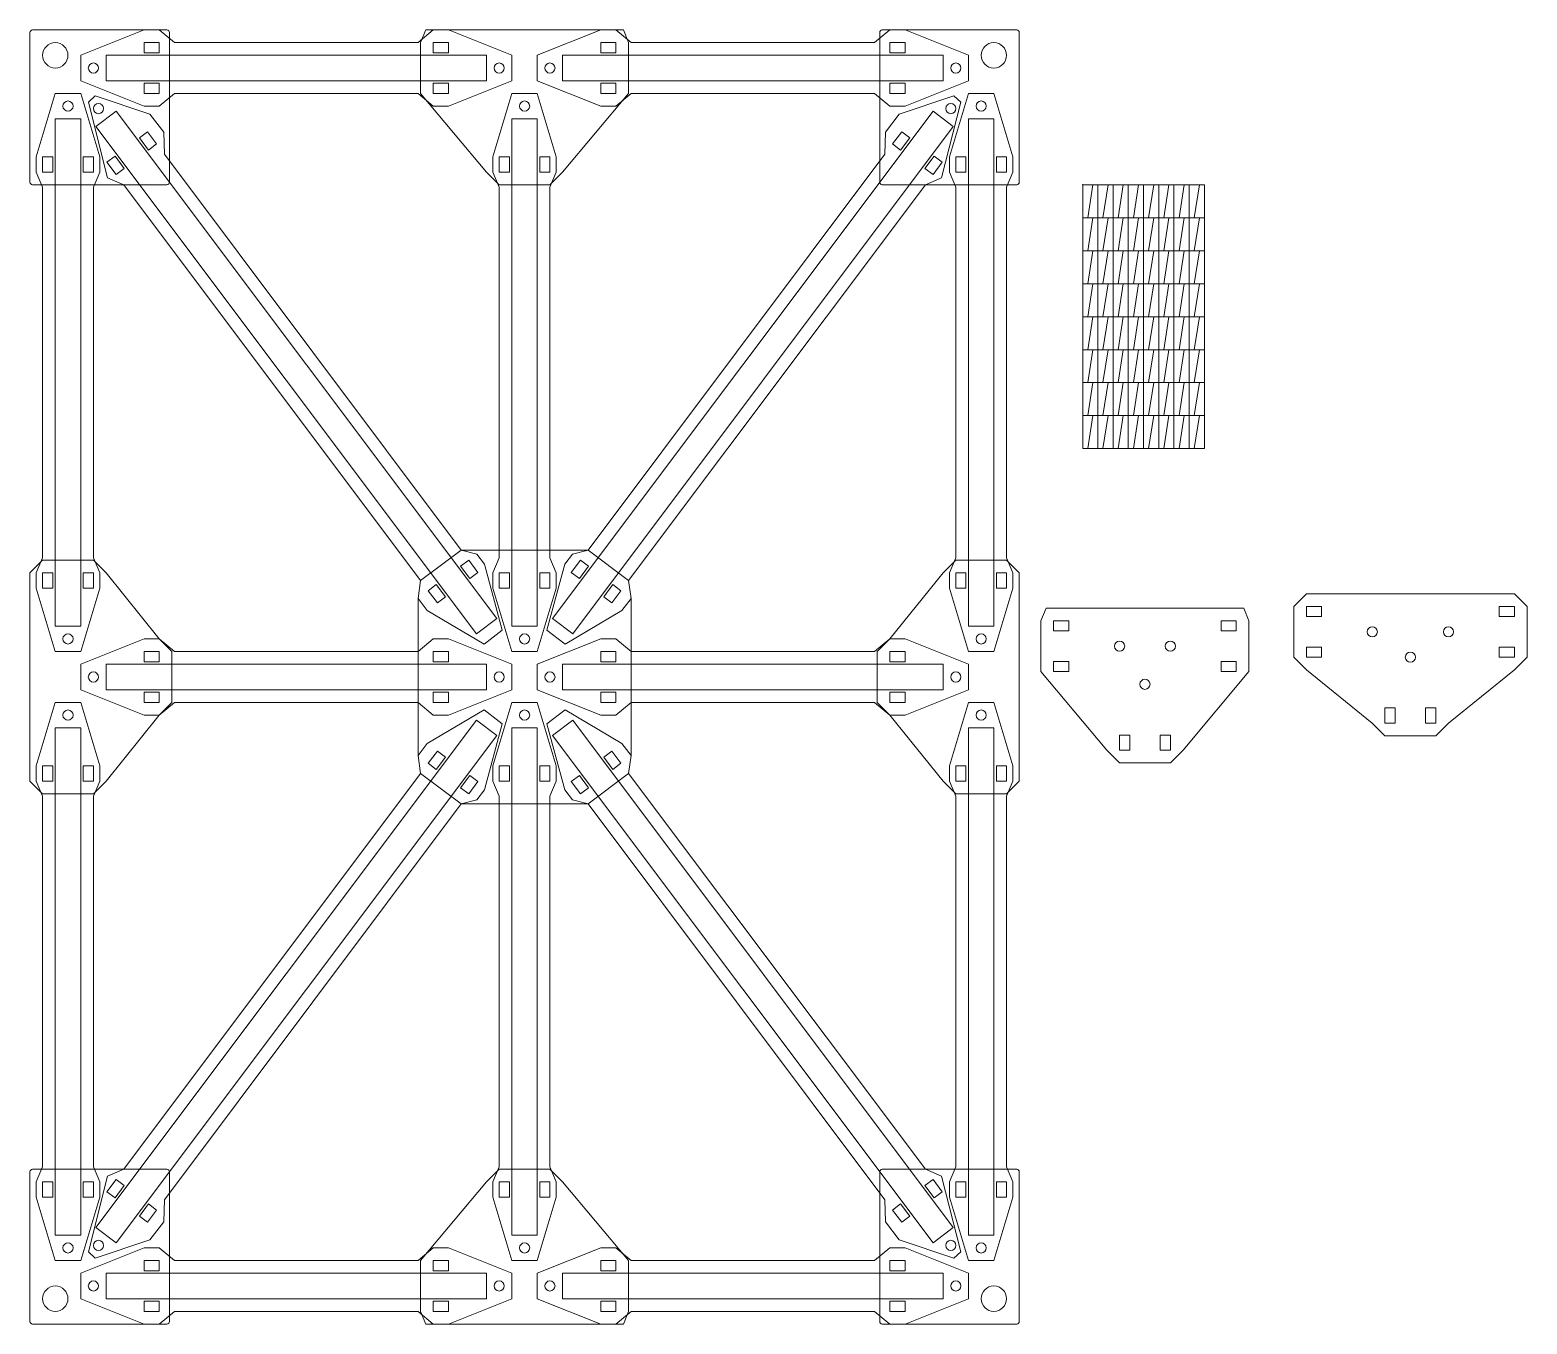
# Model space of a CAD drawing. Header units: millimetres. Extents: x 385 to 975, y -15 to 495.
import ezdxf

# ---------------------------------------------------------------- set-up
doc = ezdxf.new("R2010")
doc.units = ezdxf.units.MM
doc.layers.get('0').update_dxf_attribs({"linetype": 'CONTINUOUS', "lineweight": 0})
for name, color, linetype, lineweight in [('corner bits', 6, 'CONTINUOUS', 0), ('corners', 3, 'CONTINUOUS', 0), ('strips', 2, 'CONTINUOUS', 0), ('wedges', 1, 'CONTINUOUS', 0)]:
    doc.layers.add(name, color=color, linetype=linetype, lineweight=lineweight)

# ---------------------------------------------------------------- blocks, each defined once
blk = doc.blocks.new('vert 200')
for p, q in [((-5, 200), (-5, 0)), ((-5, 200), (5, 200)), ((5, 0), (5, 200)), ((-5, 0), (5, 0))]:
    blk.add_line(p, q)
at = {"layer": 'strips'}
for p, q in [((-12.5, 185), (-5, 210)), ((-5, 210), (5, 210)), ((12.5, 185), (5, 210)), ((-12.5, 185), (-12.5, 179)), ((-10, 185), (-6, 185)), ((-10, 185), (-10, 179)), ((-6, 179), (-6, 185)), ((6, 185), (10, 185)), ((6, 185), (6, 179)), ((10, 185), (10, 179)), ((12.5, 185), (12.5, 179)), ((-10, 173), (-12.5, 179)), ((-10, 179), (-6, 179)), ((6, 179), (10, 179)), ((12.5, 179), (10, 173)), ((-10, 173), (-10, 164)), ((10, 164), (10, 173)), ((-10, 36), (-10, 164)), ((10, 164), (10, 36)), ((-10, 27), (-10, 36)), ((10, 36), (10, 27)), ((-12.5, 21), (-10, 27)), ((10, 27), (12.5, 21)), ((-12.5, 15), (-12.5, 21)), ((-10, 21), (-6, 21)), ((-10, 15), (-10, 21)), ((-6, 21), (-6, 15)), ((6, 21), (10, 21)), ((6, 15), (6, 21)), ((10, 15), (10, 21)), ((12.5, 15), (12.5, 21)), ((-5, -10), (-12.5, 15)), ((-10, 15), (-6, 15)), ((12.5, 15), (5, -10)), ((6, 15), (10, 15)), ((-5, -10), (5, -10))]:
    blk.add_line(p, q, dxfattribs=at)
for centre in [(0, 205), (0, -5)]:
    blk.add_circle(centre, 2, dxfattribs=at)
blk = doc.blocks.new('horiz 150')
for p, q in [((0, 5), (150, 5)), ((0, -5), (0, 5)), ((150, 5), (150, -5)), ((150, -5), (0, -5))]:
    blk.add_line(p, q)
at = {"layer": 'strips'}
for p, q in [((15, 15), (-10, 5)), ((15, 15), (21, 15)), ((21, 15), (27, 10)), ((129, 15), (123, 10)), ((135, 15), (129, 15)), ((135, 15), (160, 5)), ((15, 6), (15, 10)), ((15, 10), (21, 10)), ((15, 6), (21, 6)), ((21, 6), (21, 10)), ((27, 10), (123, 10)), ((129, 6), (129, 10)), ((135, 10), (129, 10)), ((135, 6), (129, 6)), ((135, 6), (135, 10)), ((-10, -5), (-10, 5)), ((160, -5), (160, 5)), ((-10, -5), (15, -15)), ((160, -5), (135, -15)), ((15, -10), (15, -6)), ((21, -6), (15, -6)), ((15, -10), (21, -10)), ((21, -10), (21, -6)), ((27, -10), (21, -15)), ((123, -10), (27, -10)), ((123, -10), (129, -15)), ((129, -10), (129, -6)), ((129, -6), (135, -6)), ((135, -10), (129, -10)), ((135, -10), (135, -6)), ((15, -15), (21, -15)), ((135, -15), (129, -15))]:
    blk.add_line(p, q, dxfattribs=at)
for centre in [(-5, 0), (155, 0)]:
    blk.add_circle(centre, 2, dxfattribs=at)
blk = doc.blocks.new('diag a')
for p, q in [((146, 203), (-4, 3)), ((146, 203), (154, 197)), ((4, -3), (154, 197)), ((-4, 3), (4, -3))]:
    blk.add_line(p, q)
at = {"layer": 'strips'}
for p, q in [((132.69, 201.87), (154.24, 209)), ((156.97, 206.57), (149.39, 176.72)), ((154.24, 209), (156.97, 206.57)), ((127.27, 194.69), (132.69, 201.87)), ((133.67, 194.87), (130.06, 190.08)), ((133.67, 194.87), (136.87, 192.47)), ((127, 186), (127.27, 194.69)), ((130.06, 190.08), (133.25, 187.67)), ((133.25, 187.67), (136.87, 192.47)), ((127, 186), (10, 30)), ((146.45, 185.24), (142.84, 180.45)), ((146.45, 185.24), (149.64, 182.84)), ((142.84, 180.45), (146.03, 178.04)), ((146.03, 178.04), (149.64, 182.84)), ((26, 18), (143, 174)), ((143, 174), (149.39, 176.72)), ((10, 30), (3.83, 28.44)), ((0.82, 24.45), (-6.2, -1.6)), ((0.82, 24.45), (3.83, 28.44)), ((3.42, 21.24), (7.03, 26.04)), ((10.22, 23.63), (6.61, 18.84)), ((10.22, 23.63), (7.03, 26.04)), ((6.61, 18.84), (3.42, 21.24)), ((26.99, 10.99), (26, 18)), ((16.19, 11.62), (19.81, 16.41)), ((23, 14), (19.39, 9.21)), ((23, 14), (19.81, 16.41)), ((1, -7), (23.38, 6.2)), ((19.39, 9.21), (16.19, 11.62)), ((26.99, 10.99), (23.38, 6.2)), ((-6.2, -1.6), (1, -7))]:
    blk.add_line(p, q, dxfattribs=at)
blk.add_circle((153, 204), 2, dxfattribs=at)
blk = doc.blocks.new('corner')
at = {"layer": 'corners'}
for p, q in [((0, 69), (0, 10)), ((25, 70), (1, 70)), ((4, 61), (4, 65)), ((10, 65), (4, 65)), ((10, 61), (10, 65)), ((25, 70), (45, 70)), ((54, 70), (45, 70)), ((55, 69), (55, 10)), ((10, 61), (4, 61)), ((4, 45), (4, 49)), ((4, 49), (10, 49)), ((10, 45), (10, 49)), ((10, 45), (4, 45)), ((8.67, 29.87), (5.06, 25.08)), ((8.67, 29.87), (11.87, 27.47)), ((5.06, 25.08), (8.25, 22.67)), ((8.25, 22.67), (11.87, 27.47)), ((21.45, 20.24), (17.84, 15.45)), ((21.03, 13.04), (24.64, 17.84)), ((21.45, 20.24), (24.64, 17.84)), ((30, 20), (34, 20)), ((30, 20), (30, 14)), ((34, 14), (34, 20)), ((46, 20), (50, 20)), ((46, 20), (46, 14)), ((50, 20), (50, 14)), ((17.84, 15.45), (21.03, 13.04)), ((30, 14), (34, 14)), ((46, 14), (50, 14)), ((1, 9), (54, 9))]:
    blk.add_line(p, q, dxfattribs=at)
for centre, radius in [((45, 60), 5), ((30, 55), 2), ((40, 40), 2), ((28, 39), 2)]:
    blk.add_circle(centre, radius, dxfattribs=at)
for centre, start, end in [((1, 69), 90, 180), ((54, 69), 0, 90), ((1, 10), 180, 270), ((54, 10), 270, 0)]:
    blk.add_arc(centre, 1, start, end, dxfattribs=at)
blk = doc.blocks.new('lr joint')
at = {"layer": 'corners'}
for p, q in [((25, -19), (30, -14)), ((30, -14), (50, -14)), ((50, -14), (55, -19)), ((4, -45), (25, -19)), ((30, -19), (34, -19)), ((30, -25), (30, -19)), ((34, -19), (34, -25)), ((46, -19), (50, -19)), ((46, -25), (46, -19)), ((50, -25), (50, -19)), ((55, -19), (55, -101)), ((30, -25), (34, -25)), ((46, -25), (50, -25)), ((4, -45), (-1, -50)), ((-1, -50), (-1, -70)), ((4, -54), (4, -50)), ((10, -50), (4, -50)), ((10, -54), (10, -50)), ((10, -54), (4, -54)), ((-1, -70), (4, -75)), ((4, -70), (4, -66)), ((4, -66), (10, -66)), ((10, -70), (4, -70)), ((10, -70), (10, -66)), ((4, -75), (25, -101)), ((34, -95), (30, -95)), ((30, -95), (30, -101)), ((34, -95), (34, -101)), ((50, -95), (46, -95)), ((46, -101), (46, -95)), ((50, -95), (50, -101)), ((30, -106), (25, -101)), ((34, -101), (30, -101)), ((50, -106), (30, -106)), ((50, -101), (46, -101)), ((55, -101), (50, -106))]:
    blk.add_line(p, q, dxfattribs=at)
for centre in [(40, -45), (30, -60), (40, -75)]:
    blk.add_circle(centre, 2, dxfattribs=at)
blk = doc.blocks.new('joint tb')
at = {"layer": 'corners'}
for p, q in [((-29, 15), (-31, 10)), ((-29, 15), (49, 15)), ((51, 10), (49, 15)), ((-31, 10), (-31, -10)), ((-26, 6), (-26, 10)), ((-20, 10), (-26, 10)), ((-20, 6), (-26, 6)), ((-20, 6), (-20, 10)), ((40, 6), (40, 10)), ((40, 10), (46, 10)), ((40, 6), (46, 6)), ((46, 6), (46, 10)), ((51, -10), (51, 10)), ((-31, -10), (-5, -41)), ((-26, -10), (-26, -6)), ((-26, -6), (-20, -6)), ((-20, -10), (-26, -10)), ((-20, -10), (-20, -6)), ((25, -41), (51, -10)), ((40, -10), (40, -6)), ((46, -6), (40, -6)), ((40, -10), (46, -10)), ((46, -10), (46, -6)), ((0, -35), (4, -35)), ((0, -35), (0, -41)), ((4, -41), (4, -35)), ((16, -35), (20, -35)), ((16, -35), (16, -41)), ((20, -35), (20, -41)), ((-5, -41), (0, -46)), ((0, -41), (4, -41)), ((16, -41), (20, -41)), ((20, -46), (25, -41)), ((0, -46), (20, -46))]:
    blk.add_line(p, q, dxfattribs=at)
for centre in [(0, 0), (20, 0), (10, -15)]:
    blk.add_circle(centre, 2, dxfattribs=at)
blk = doc.blocks.new('center')
at = {"layer": 'corners'}
for p, q in [((24.96, -9.97), (8.99, -22.01)), ((24.96, -9.97), (75.04, -9.97)), ((91.01, -22.01), (75.04, -9.97)), ((24.78, -16.37), (27.97, -13.96)), ((24.78, -16.37), (28.39, -21.16)), ((31.58, -18.76), (27.97, -13.96)), ((68.42, -18.76), (72.03, -13.96)), ((75.22, -16.37), (71.61, -21.16)), ((75.22, -16.37), (72.03, -13.96)), ((8.99, -22.01), (8.01, -29.01)), ((12, -26), (15.19, -23.59)), ((18.81, -28.38), (15.19, -23.59)), ((28.39, -21.16), (31.58, -18.76)), ((44, -19), (40, -19)), ((40, -25), (40, -19)), ((44, -25), (44, -19)), ((60, -19), (56, -19)), ((56, -19), (56, -25)), ((60, -25), (60, -19)), ((71.61, -21.16), (68.42, -18.76)), ((81.19, -28.38), (84.81, -23.59)), ((88, -26), (84.81, -23.59)), ((91.99, -29.01), (91.01, -22.01)), ((8.01, -29.01), (8.01, -90.99)), ((12, -26), (15.61, -30.79)), ((15.61, -30.79), (18.81, -28.38)), ((44, -25), (40, -25)), ((60, -25), (56, -25)), ((84.39, -30.79), (81.19, -28.38)), ((88, -26), (84.39, -30.79)), ((91.99, -90.99), (91.99, -29.01)), ((14, -54), (14, -50)), ((20, -50), (14, -50)), ((20, -54), (20, -50)), ((80, -54), (80, -50)), ((80, -50), (86, -50)), ((86, -54), (86, -50)), ((20, -54), (14, -54)), ((80, -54), (86, -54)), ((14, -70), (14, -66)), ((14, -66), (20, -66)), ((20, -70), (14, -70)), ((20, -70), (20, -66)), ((80, -70), (80, -66)), ((86, -66), (80, -66)), ((80, -70), (86, -70)), ((86, -70), (86, -66)), ((8.01, -90.99), (8.99, -97.99)), ((12, -94), (15.61, -89.21)), ((12, -94), (15.19, -96.41)), ((18.81, -91.62), (15.19, -96.41)), ((15.61, -89.21), (18.81, -91.62)), ((84.39, -89.21), (81.19, -91.62)), ((81.19, -91.62), (84.81, -96.41)), ((88, -94), (84.39, -89.21)), ((88, -94), (84.81, -96.41)), ((91.01, -97.99), (91.99, -90.99)), ((8.99, -97.99), (24.96, -110.03)), ((24.78, -103.63), (28.39, -98.84)), ((28.39, -98.84), (31.58, -101.24)), ((40, -95), (44, -95)), ((40, -95), (40, -101)), ((44, -101), (44, -95)), ((56, -95), (60, -95)), ((56, -95), (56, -101)), ((60, -95), (60, -101)), ((71.61, -98.84), (68.42, -101.24)), ((75.22, -103.63), (71.61, -98.84)), ((75.04, -110.03), (91.01, -97.99)), ((24.78, -103.63), (27.97, -106.04)), ((31.58, -101.24), (27.97, -106.04)), ((40, -101), (44, -101)), ((56, -101), (60, -101)), ((68.42, -101.24), (72.03, -106.04)), ((75.22, -103.63), (72.03, -106.04)), ((24.96, -110.03), (75.04, -110.03))]:
    blk.add_line(p, q, dxfattribs=at)
for centre in [(50, -45), (40, -60), (60, -60), (50, -75)]:
    blk.add_circle(centre, 2, dxfattribs=at)

msp = doc.modelspace()

# ---------------------------------------------------------------- linework, layer by layer
at = {"layer": 'wedges'}
for p, q in [((800, 434), (848, 434)), ((800, 434), (800, 330)), ((804, 434), (802, 421)), ((806, 421), (806, 434)), ((810, 434), (808, 421)), ((812, 421), (812, 434)), ((816, 434), (814, 421)), ((818, 421), (818, 434)), ((822, 434), (820, 421)), ((824, 421), (824, 434)), ((828, 434), (826, 421)), ((830, 421), (830, 434)), ((834, 434), (832, 421)), ((836, 421), (836, 434)), ((840, 434), (838, 421)), ((842, 421), (842, 434)), ((846, 434), (844, 421)), ((848, 330), (848, 434)), ((800, 421), (804, 421)), ((804, 421), (802, 408)), ((806, 421), (804, 421)), ((806, 408), (806, 421)), ((806, 421), (810, 421)), ((810, 421), (808, 408)), ((812, 421), (810, 421)), ((812, 408), (812, 421)), ((812, 421), (816, 421)), ((816, 421), (814, 408)), ((818, 421), (816, 421)), ((818, 408), (818, 421)), ((818, 421), (822, 421)), ((822, 421), (820, 408)), ((824, 421), (822, 421)), ((824, 421), (828, 421)), ((824, 408), (824, 421)), ((828, 421), (826, 408)), ((830, 421), (828, 421)), ((830, 408), (830, 421)), ((830, 421), (834, 421)), ((834, 421), (832, 408)), ((836, 421), (834, 421)), ((836, 408), (836, 421)), ((836, 421), (840, 421)), ((840, 421), (838, 408)), ((842, 421), (840, 421)), ((842, 408), (842, 421)), ((842, 421), (846, 421)), ((846, 421), (844, 408)), ((848, 421), (846, 421)), ((800, 408), (804, 408)), ((804, 408), (802, 395)), ((806, 408), (804, 408)), ((806, 395), (806, 408)), ((806, 408), (810, 408)), ((810, 408), (808, 395)), ((812, 408), (810, 408)), ((812, 395), (812, 408)), ((812, 408), (816, 408)), ((816, 408), (814, 395)), ((818, 408), (816, 408)), ((818, 395), (818, 408)), ((818, 408), (822, 408)), ((822, 408), (820, 395)), ((824, 408), (822, 408)), ((824, 408), (828, 408)), ((824, 395), (824, 408)), ((828, 408), (826, 395)), ((830, 408), (828, 408)), ((830, 395), (830, 408)), ((830, 408), (834, 408)), ((834, 408), (832, 395)), ((836, 408), (834, 408)), ((836, 395), (836, 408)), ((836, 408), (840, 408)), ((840, 408), (838, 395)), ((842, 408), (840, 408)), ((842, 395), (842, 408)), ((842, 408), (846, 408)), ((846, 408), (844, 395)), ((848, 408), (846, 408)), ((800, 395), (804, 395)), ((804, 395), (802, 382)), ((806, 395), (804, 395)), ((806, 382), (806, 395)), ((806, 395), (810, 395)), ((810, 395), (808, 382)), ((812, 395), (810, 395)), ((812, 382), (812, 395)), ((812, 395), (816, 395)), ((816, 395), (814, 382)), ((818, 395), (816, 395)), ((818, 382), (818, 395)), ((818, 395), (822, 395)), ((822, 395), (820, 382)), ((824, 395), (822, 395)), ((824, 395), (828, 395)), ((824, 382), (824, 395)), ((828, 395), (826, 382)), ((830, 395), (828, 395)), ((830, 382), (830, 395)), ((830, 395), (834, 395)), ((834, 395), (832, 382)), ((836, 395), (834, 395)), ((836, 382), (836, 395)), ((836, 395), (840, 395)), ((840, 395), (838, 382)), ((842, 395), (840, 395)), ((842, 382), (842, 395)), ((842, 395), (846, 395)), ((846, 395), (844, 382)), ((848, 395), (846, 395)), ((800, 382), (804, 382)), ((804, 382), (802, 369)), ((806, 382), (804, 382)), ((806, 369), (806, 382)), ((806, 382), (810, 382)), ((810, 382), (808, 369)), ((812, 382), (810, 382)), ((812, 369), (812, 382)), ((812, 382), (816, 382)), ((816, 382), (814, 369)), ((818, 382), (816, 382)), ((818, 369), (818, 382)), ((818, 382), (822, 382)), ((822, 382), (820, 369)), ((824, 382), (822, 382)), ((824, 382), (828, 382)), ((824, 369), (824, 382)), ((828, 382), (826, 369)), ((830, 382), (828, 382)), ((830, 369), (830, 382)), ((830, 382), (834, 382)), ((834, 382), (832, 369)), ((836, 382), (834, 382)), ((836, 369), (836, 382)), ((836, 382), (840, 382)), ((840, 382), (838, 369)), ((842, 382), (840, 382)), ((842, 369), (842, 382)), ((842, 382), (846, 382)), ((846, 382), (844, 369)), ((848, 382), (846, 382)), ((800, 369), (804, 369)), ((804, 369), (802, 356)), ((806, 369), (804, 369)), ((806, 356), (806, 369)), ((806, 369), (810, 369)), ((810, 369), (808, 356)), ((812, 369), (810, 369)), ((812, 356), (812, 369)), ((812, 369), (816, 369)), ((816, 369), (814, 356)), ((818, 369), (816, 369)), ((818, 356), (818, 369)), ((818, 369), (822, 369)), ((822, 369), (820, 356)), ((824, 369), (822, 369)), ((824, 369), (828, 369)), ((824, 356), (824, 369)), ((828, 369), (826, 356)), ((830, 369), (828, 369)), ((830, 356), (830, 369)), ((830, 369), (834, 369)), ((834, 369), (832, 356)), ((836, 369), (834, 369)), ((836, 356), (836, 369)), ((836, 369), (840, 369)), ((840, 369), (838, 356)), ((842, 369), (840, 369)), ((842, 356), (842, 369)), ((842, 369), (846, 369)), ((846, 369), (844, 356)), ((848, 369), (846, 369)), ((800, 356), (804, 356)), ((804, 356), (802, 343)), ((806, 356), (804, 356)), ((806, 343), (806, 356)), ((806, 356), (810, 356)), ((810, 356), (808, 343)), ((812, 356), (810, 356)), ((812, 343), (812, 356)), ((812, 356), (816, 356)), ((816, 356), (814, 343)), ((818, 356), (816, 356)), ((818, 343), (818, 356)), ((818, 356), (822, 356)), ((822, 356), (820, 343)), ((824, 356), (822, 356)), ((824, 356), (828, 356)), ((824, 343), (824, 356)), ((828, 356), (826, 343)), ((830, 356), (828, 356)), ((830, 343), (830, 356)), ((830, 356), (834, 356)), ((834, 356), (832, 343)), ((836, 356), (834, 356)), ((836, 343), (836, 356)), ((836, 356), (840, 356)), ((840, 356), (838, 343)), ((842, 356), (840, 356)), ((842, 343), (842, 356)), ((842, 356), (846, 356)), ((846, 356), (844, 343)), ((848, 356), (846, 356)), ((800, 343), (804, 343)), ((804, 343), (802, 330)), ((806, 343), (804, 343)), ((806, 330), (806, 343)), ((806, 343), (810, 343)), ((810, 343), (808, 330)), ((812, 343), (810, 343)), ((812, 330), (812, 343)), ((812, 343), (816, 343)), ((816, 343), (814, 330)), ((818, 343), (816, 343)), ((818, 330), (818, 343)), ((818, 343), (822, 343)), ((822, 343), (820, 330)), ((824, 343), (822, 343)), ((824, 343), (828, 343)), ((824, 330), (824, 343)), ((828, 343), (826, 330)), ((830, 343), (828, 343)), ((830, 330), (830, 343)), ((830, 343), (834, 343)), ((834, 343), (832, 330)), ((836, 343), (834, 343)), ((836, 330), (836, 343)), ((836, 343), (840, 343)), ((840, 343), (838, 330)), ((842, 343), (840, 343)), ((842, 330), (842, 343)), ((842, 343), (846, 343)), ((846, 343), (844, 330)), ((848, 343), (846, 343)), ((848, 330), (800, 330))]:
    msp.add_line(p, q, dxfattribs=at)
msp.add_point((800, 434), dxfattribs=at)

# ---------------------------------------------------------------- block references
at = {"layer": 'corner bits', "rotation": 90}
msp.add_blockref('lr joint', (869.18, 217.79), dxfattribs=at)
at = {"layer": 'corner bits'}
msp.add_blockref('joint tb', (814.56, 252.13), dxfattribs=at)
at = {"layer": 'corners', "yscale": -1, "rotation": 179.99999999999997}
for name, p in [('corner', (440, 425)), ('lr joint', (440, 300))]:
    msp.add_blockref(name, p, dxfattribs=at)
at = {"layer": 'corners'}
for name, p in [('joint tb', (570, 480)), ('corner', (720, 425)), ('center', (530, 300)), ('lr joint', (720, 300))]:
    msp.add_blockref(name, p, dxfattribs=at)
at = {"layer": 'corners', "rotation": 180.00000000000003}
msp.add_blockref('corner', (440, 55), dxfattribs=at)
at = {"layer": 'corners', "yscale": -1}
for name, p in [('joint tb', (570, 0)), ('corner', (720, 55))]:
    msp.add_blockref(name, p, dxfattribs=at)
at = {"layer": 'strips'}
for name, p in [('horiz 150', (415, 480)), ('diag a', (595, 260)), ('vert 200', (760, 260)), ('horiz 150', (415, 240)), ('vert 200', (400, 20)), ('vert 200', (580, 20)), ('horiz 150', (415, 0))]:
    msp.add_blockref(name, p, dxfattribs=at)
at = {"layer": 'strips', "yscale": -1, "rotation": 180}
for name, p in [('horiz 150', (745, 480)), ('vert 200', (400, 260)), ('diag a', (565, 260)), ('vert 200', (580, 260)), ('horiz 150', (745, 240)), ('vert 200', (760, 20)), ('horiz 150', (745, 0))]:
    msp.add_blockref(name, p, dxfattribs=at)
at = {"layer": 'strips', "rotation": 180}
msp.add_blockref('diag a', (565, 220), dxfattribs=at)
at = {"layer": 'strips', "yscale": -1}
msp.add_blockref('diag a', (595, 220), dxfattribs=at)

doc.saveas('drawing.dxf')
